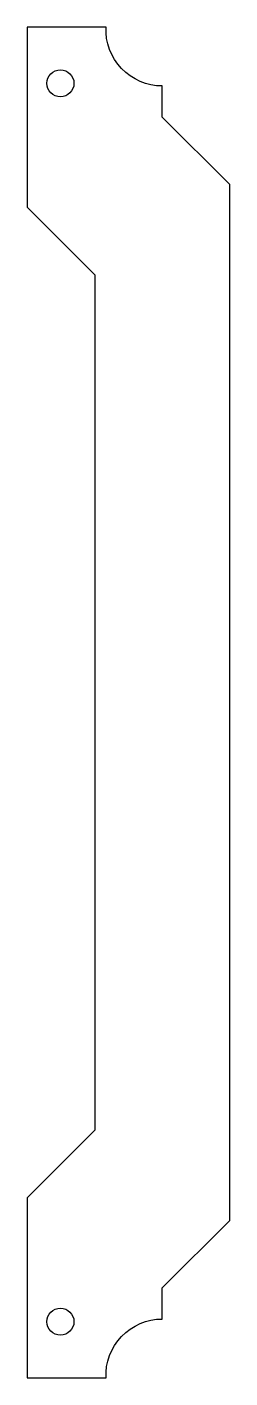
# Model space of a CAD drawing. Header units: millimetres. Extents: x -30 to 15, y -299 to 1.
import ezdxf

# ---------------------------------------------------------------- set-up
doc = ezdxf.new("R2010")
doc.units = ezdxf.units.MM

msp = doc.modelspace()

# ---------------------------------------------------------------- linework, layer by layer
msp.add_lwpolyline([(15, -264.41), (15, -34.41), (0, -19.41), (0, -12.5, -0.428088), (-12.49, 0.59), (-30, 0.59), (-30, -39.41), (-15, -54.41), (-15, -244.41), (-30, -259.41), (-30, -299.41), (-12.49, -299.41, -0.428088), (0, -286.32), (0, -279.41)], format="xyb", close=True)
for centre in [(-22.6, -11.91), (-22.6, -286.91)]:
    msp.add_circle(centre, 3)

doc.saveas('drawing.dxf')
